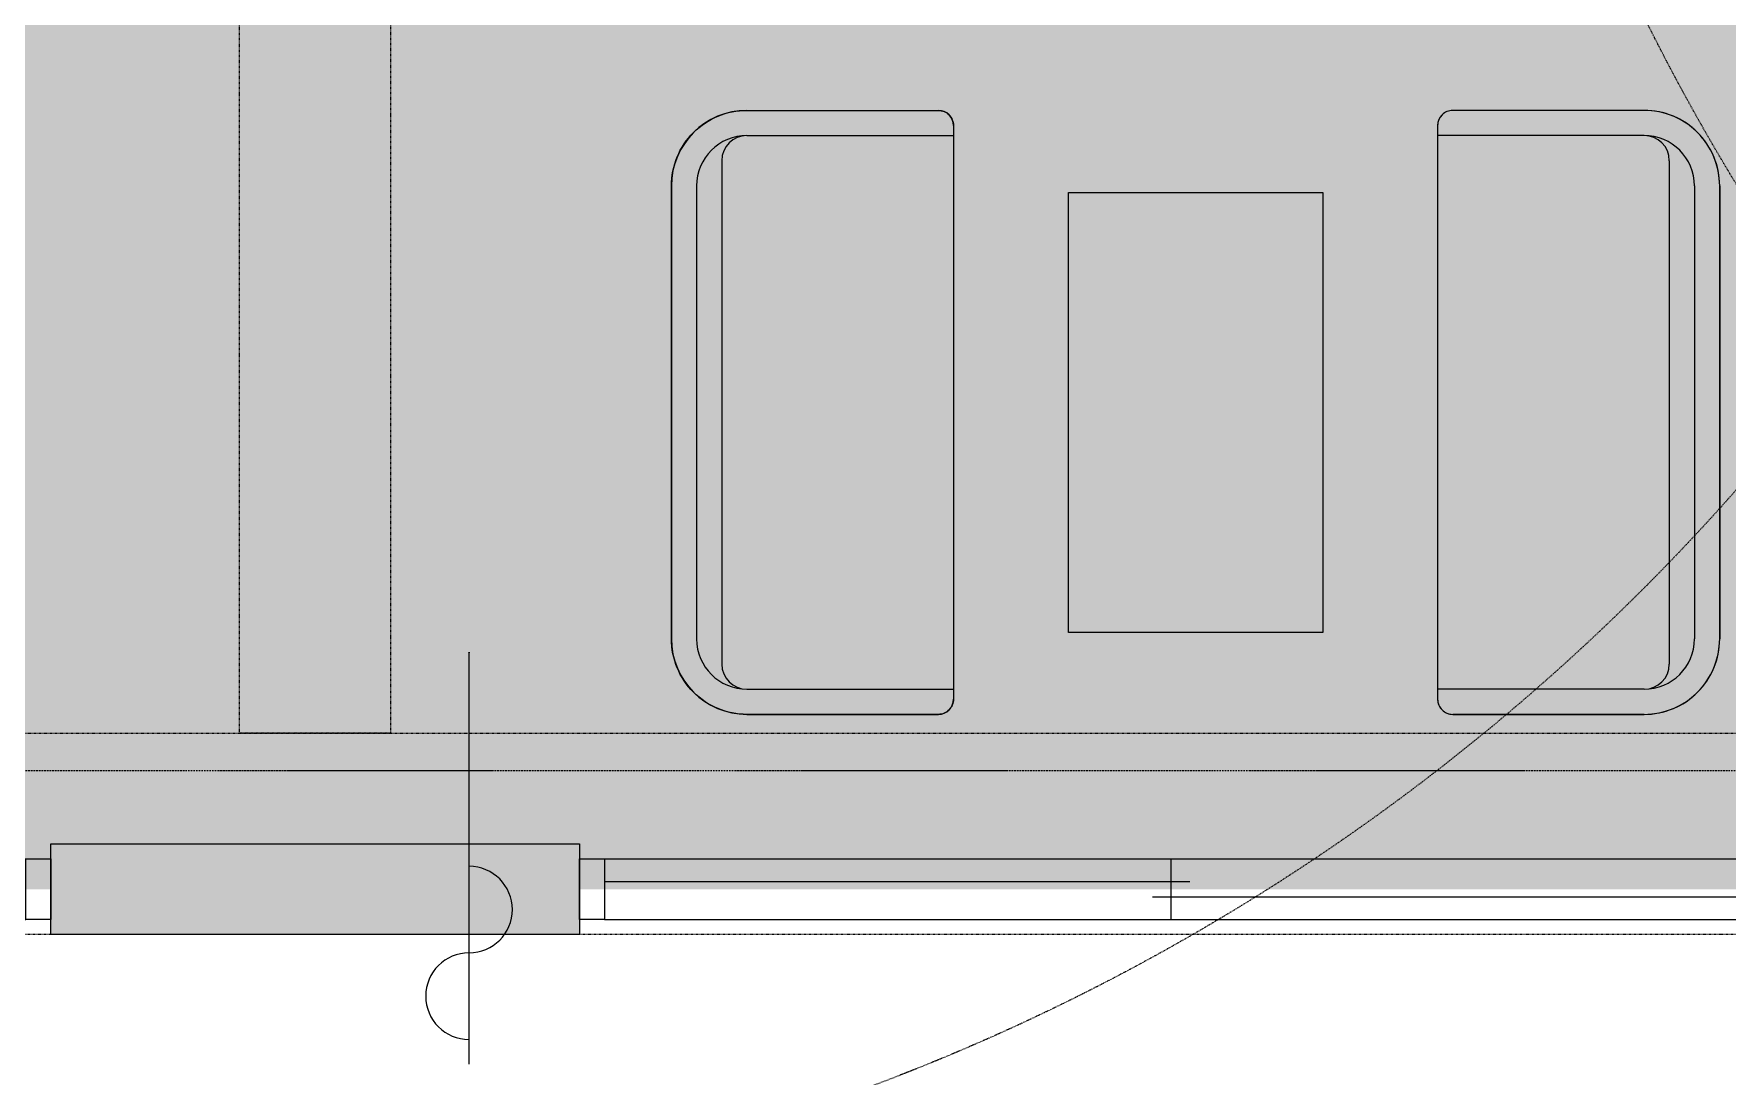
# Model space of a CAD drawing. Header units: millimetres. Extents: x -376000 to 292178, y -193032 to 188048.
# Drawn here: x -279874 to -276512, y 56242 to 58313 of the extents above; entities that cross this region are included whole.
import ezdxf

# ---------------------------------------------------------------- set-up
doc = ezdxf.new("R2010")
doc.units = ezdxf.units.MM
for name, pattern in [('VW-01 短破線', [2.116125, 1.058062, -1.058062]), ('ラインタイプ-1', [2.116531, 1.058062, -1.058469]), ('ラインタイプ-28', [1.058161, 0.705383, -0.352778]), ('ラインタイプ-6', [5.291531, 3.175, -1.058062, 0.352704, -0.705764]), ('短破線', [2.116125, 1.058062, -1.058062])]:
    doc.linetypes.add(name, pattern=pattern)
for name, color, linetype, lineweight, true_color in [('02_0.25', 1, 'Continuous', 25, 0xff0000), ('02_線種-添景（家具・植栽)', 7, '短破線', 13, 0x555555), ('03_0.15', 7, 'Continuous', 15, 0x990099), ('04_0.10', 7, 'Continuous', 9, 0x0099ff), ('05_0.05点線', 9, 'ラインタイプ-28', 5, 0x808080), ('06一点鎖線', 7, 'ラインタイプ-6', 9, 0x9999ff), ('08_ハッチ・色', 7, 'Continuous', 5, 0x888888)]:
    doc.layers.add(name, color=color, linetype=linetype, lineweight=lineweight, true_color=true_color)
for name, color, linetype, lineweight in [('07_文字・記号', 7, 'Continuous', 9), ('_什器 (2D)', 7, 'Continuous', 5), ('_塗（エリア） (2D)', 7, 'Continuous', 5), ('_塗（壁） (2D)', 7, 'Continuous', 5), ('_天井プロット (2D)', 7, 'Continuous', 5), ('_平面図(既存部) (2D)', 7, 'Continuous', 5), ('_梁 (2D)', 7, 'Continuous', 5)]:
    doc.layers.add(name, color=color, linetype=linetype, lineweight=lineweight)

# ---------------------------------------------------------------- blocks, each defined once
blk = doc.blocks.new('塗（エリア） (2D)')
at = {"layer": '08_ハッチ・色', "linetype": 'Continuous', "lineweight": 0, "true_color": 0xffa264, "transparency": 33554636}
blk.add_hatch(color=21, dxfattribs=at).paths.add_polyline_path([(-282885.8, 63583.6), (-268715.8, 63583.6), (-268715.8, 56613.6), (-282885.8, 56613.6)])
blk = doc.blocks.new('グループ-1151')
at = {"layer": '02_線種-添景（家具・植栽)', "color": 7, "linetype": 'Continuous', "transparency": 33554687}
for p, q in [((-278458.2, 58160.9), (-278078.2, 58160.9)), ((-278458.2, 58110.9), (-278048.2, 58110.9)), ((-278048.2, 58130.9), (-278048.2, 56990.9)), ((-278508.2, 58060.9), (-278508.2, 57060.9)), ((-278608.2, 58010.9), (-278608.2, 57110.9)), ((-278558.2, 58010.9), (-278558.2, 57110.9)), ((-278458.2, 57010.9), (-278048.2, 57010.9)), ((-278458.2, 56960.9), (-278078.2, 56960.9))]:
    blk.add_line(p, q, dxfattribs=at)
at = {"layer": '02_線種-添景（家具・植栽)', "color": 7, "linetype": 'Continuous', "transparency": 33554687, "flags": 128}
blk.add_lwpolyline([(-278608.2, 58010.9, -0.198912), (-278564.3, 58117, -0.198912), (-278458.2, 58160.9), (-278078.2, 58160.9, -0.198913), (-278057, 58152.1, -0.198913), (-278048.2, 58130.9), (-278048.2, 56990.9, -0.198913), (-278057, 56969.7, -0.198913), (-278078.2, 56960.9), (-278458.2, 56960.9, -0.198912), (-278564.3, 57004.8, -0.198912), (-278608.2, 57110.9)], format="xyb", close=True, dxfattribs=at)
at = {"layer": '02_線種-添景（家具・植栽)', "color": 7, "linetype": 'Continuous', "transparency": 33554687}
for centre, radius, start, end in [((-278458.2, 58010.9), 150, 90, 180), ((-278078.2, 58130.9), 30, 0, 90), ((-278458.2, 58010.9), 100, 90, 180), ((-278458.2, 58060.9), 50, 90, 180), ((-278458.2, 57110.9), 150, 180, 270), ((-278458.2, 57110.9), 100, 180, 270), ((-278458.2, 57060.9), 50, 180, 270), ((-278078.2, 56990.9), 30, 270, 0)]:
    blk.add_arc(centre, radius, start, end, dxfattribs=at)
blk = doc.blocks.new('グループ-1156')
at = {"layer": '02_線種-添景（家具・植栽)', "color": 7, "linetype": 'Continuous', "transparency": 33554687}
for p, q in [((-276676.8, 58160.9), (-277056.8, 58160.9)), ((-277086.8, 58130.9), (-277086.8, 56990.9)), ((-276676.8, 58110.9), (-277086.8, 58110.9)), ((-276626.8, 58060.9), (-276626.8, 57060.9)), ((-276576.8, 58010.9), (-276576.8, 57110.9)), ((-276526.8, 58010.9), (-276526.8, 57110.9)), ((-276676.8, 57010.9), (-277086.8, 57010.9)), ((-276676.8, 56960.9), (-277056.8, 56960.9))]:
    blk.add_line(p, q, dxfattribs=at)
at = {"layer": '02_線種-添景（家具・植栽)', "color": 7, "linetype": 'Continuous', "transparency": 33554687, "flags": 128}
blk.add_lwpolyline([(-276526.8, 58010.9, 0.198912), (-276570.8, 58117, 0.198912), (-276676.8, 58160.9), (-277056.8, 58160.9, 0.198913), (-277078, 58152.1, 0.198913), (-277086.8, 58130.9), (-277086.8, 56990.9, 0.198913), (-277078, 56969.7, 0.198913), (-277056.8, 56960.9), (-276676.8, 56960.9, 0.198912), (-276570.8, 57004.8, 0.198912), (-276526.8, 57110.9)], format="xyb", close=True, dxfattribs=at)
at = {"layer": '02_線種-添景（家具・植栽)', "color": 7, "linetype": 'Continuous', "transparency": 33554687}
for centre, radius, start, end in [((-277056.8, 58130.9), 30, 90, 180), ((-276676.8, 58010.9), 150, 0, 90), ((-276676.8, 58010.9), 100, 0, 90), ((-276676.8, 58060.9), 50, 0, 90), ((-276676.8, 57110.9), 100, 270, 0), ((-276676.8, 57110.9), 150, 270, 0), ((-276676.8, 57060.9), 50, 270, 0), ((-277056.8, 56990.9), 30, 180, 270)]:
    blk.add_arc(centre, radius, start, end, dxfattribs=at)
blk = doc.blocks.new('什器 (2D)')
at = {"layer": '02_線種-添景（家具・植栽)', "color": 7, "linetype": 'Continuous', "lineweight": 13, "transparency": 33554687, "flags": 128}
blk.add_lwpolyline([(-277819.9, 57998), (-277315.1, 57998), (-277315.1, 57123.8), (-277819.9, 57123.8)], close=True, dxfattribs=at)
at = {"layer": '02_線種-添景（家具・植栽)', "color": 7, "transparency": 33554687}
for name in ['グループ-1151', 'グループ-1156']:
    blk.add_blockref(name, (0, 0), dxfattribs=at)
blk = doc.blocks.new('塗（壁） (2D)')
at = {"layer": '02_0.25', "linetype": 'Continuous', "lineweight": 0, "true_color": 0xaaaaaa}
blk.add_hatch(color=253, dxfattribs=at).paths.add_polyline_path([(-279840.8, 56523.6), (-279840.8, 56703.6), (-278790.8, 56703.6), (-278790.8, 56523.6)])
blk = doc.blocks.new('グループ-103')
at = {"layer": '02_0.25', "flags": 128}
for points in [[(-278790.8, 56673.6), (-278741.4, 56673.6), (-278741.4, 56553.6), (-278790.8, 56553.6)], [(-276490.1, 56673.6), (-276440.8, 56673.6), (-276440.8, 56553.6), (-276490.1, 56553.6)]]:
    blk.add_lwpolyline(points, close=True, dxfattribs=at)
at = {"layer": '03_0.15'}
for p, q in [((-277615.8, 56553.6), (-277615.8, 56673.6)), ((-278741.4, 56628.6), (-277578.7, 56628.6)), ((-277652.8, 56598.6), (-276490.1, 56598.6))]:
    blk.add_line(p, q, dxfattribs=at)
at = {"layer": '04_0.10'}
for p, q in [((-278741.4, 56673.6), (-276490.1, 56673.6)), ((-278741.4, 56553.6), (-276490.1, 56553.6))]:
    blk.add_line(p, q, dxfattribs=at)
blk = doc.blocks.new('グループ-104')
at = {"layer": '02_0.25', "flags": 128}
for points in [[(-282190.8, 56673.6), (-282141.4, 56673.6), (-282141.4, 56553.6), (-282190.8, 56553.6)], [(-279890.1, 56673.6), (-279840.8, 56673.6), (-279840.8, 56553.6), (-279890.1, 56553.6)]]:
    blk.add_lwpolyline(points, close=True, dxfattribs=at)
at = {"layer": '03_0.15'}
for p, q in [((-281015.8, 56553.6), (-281015.8, 56673.6)), ((-282141.4, 56628.6), (-280978.7, 56628.6)), ((-281052.8, 56598.6), (-279890.1, 56598.6))]:
    blk.add_line(p, q, dxfattribs=at)
at = {"layer": '04_0.10'}
for p, q in [((-282141.4, 56673.6), (-279890.1, 56673.6)), ((-282141.4, 56553.6), (-279890.1, 56553.6))]:
    blk.add_line(p, q, dxfattribs=at)
blk = doc.blocks.new('平面図(既存部) (2D)')
at = {"layer": '02_0.25'}
for p, q in [((-279840.756, 56703.559), (-278790.756, 56703.559)), ((-279840.756, 56523.559), (-279840.756, 56703.559)), ((-278790.756, 56703.559), (-278790.756, 56523.558)), ((-278790.756, 56523.559), (-279840.756, 56523.559))]:
    blk.add_line(p, q, dxfattribs=at)
at = {"layer": '06一点鎖線'}
blk.add_line((-259076.013, 56848.559), (-303570.195, 56848.559), dxfattribs=at)
blk.add_line((-259076.013, 56848.559), (-303570.195, 56848.559), dxfattribs=at)
at = {"layer": '02_0.25', "color": 7}
for name in ['グループ-104', 'グループ-103']:
    blk.add_blockref(name, (0, 0), dxfattribs=at)
blk = doc.blocks.new('天井プロット (2D)')
at = {"layer": '02_0.25'}
blk.add_line((-279010, 56266.1), (-279010, 57084.3), dxfattribs=at)
at = {"layer": '02_0.25', "lineweight": 25, "flags": 128}
blk.add_lwpolyline([(-279010.3, 57083.3), (-279010, 57084.3), (-279009.7, 57083.3)], dxfattribs=at)
at = {"layer": '02_0.25'}
for centre, start, end in [((-279010, 56573.1), 270, 90), ((-279010, 56401.1), 90, 270)]:
    blk.add_arc(centre, 86, start, end, dxfattribs=at)
at = {"layer": '07_文字・記号', "color": 100, "linetype": 'VW-01 短破線', "true_color": 0x00ff3f}
for centre in [(-279720, 60250), (-272820, 60250)]:
    blk.add_circle(centre, 4300, dxfattribs=at)
blk = doc.blocks.new('梁 (2D)')
at = {"layer": '05_0.05点線', "color": 7, "linetype": 'ラインタイプ-1', "flags": 128}
for points in [[(-279465.756, 63633.559), (-279165.756, 63633.559), (-279165.756, 56923.559), (-279465.756, 56923.559)], [(-276190.276, 56923.559), (-276190.276, 56523.559), (-282440.276, 56523.559), (-282440.276, 56923.559)]]:
    blk.add_lwpolyline(points, close=True, dxfattribs=at)

msp = doc.modelspace()

# ---------------------------------------------------------------- block references
at = {"layer": '_什器 (2D)'}
msp.add_blockref('什器 (2D)', (0, 0), dxfattribs=at)
at = {"layer": '_塗（エリア） (2D)'}
msp.add_blockref('塗（エリア） (2D)', (0, 0), dxfattribs=at)
at = {"layer": '_塗（壁） (2D)'}
msp.add_blockref('塗（壁） (2D)', (0, 0), dxfattribs=at)

# ---------------------------------------------------------------- next in the draw order: block references
at = {"layer": '_平面図(既存部) (2D)'}
msp.add_blockref('平面図(既存部) (2D)', (0, 0), dxfattribs=at)

# ---------------------------------------------------------------- next in the draw order: block references
at = {"layer": '_天井プロット (2D)'}
msp.add_blockref('天井プロット (2D)', (0, 0), dxfattribs=at)

# ---------------------------------------------------------------- next in the draw order: block references
at = {"layer": '_梁 (2D)'}
msp.add_blockref('梁 (2D)', (0, 0), dxfattribs=at)

doc.saveas('drawing.dxf')
